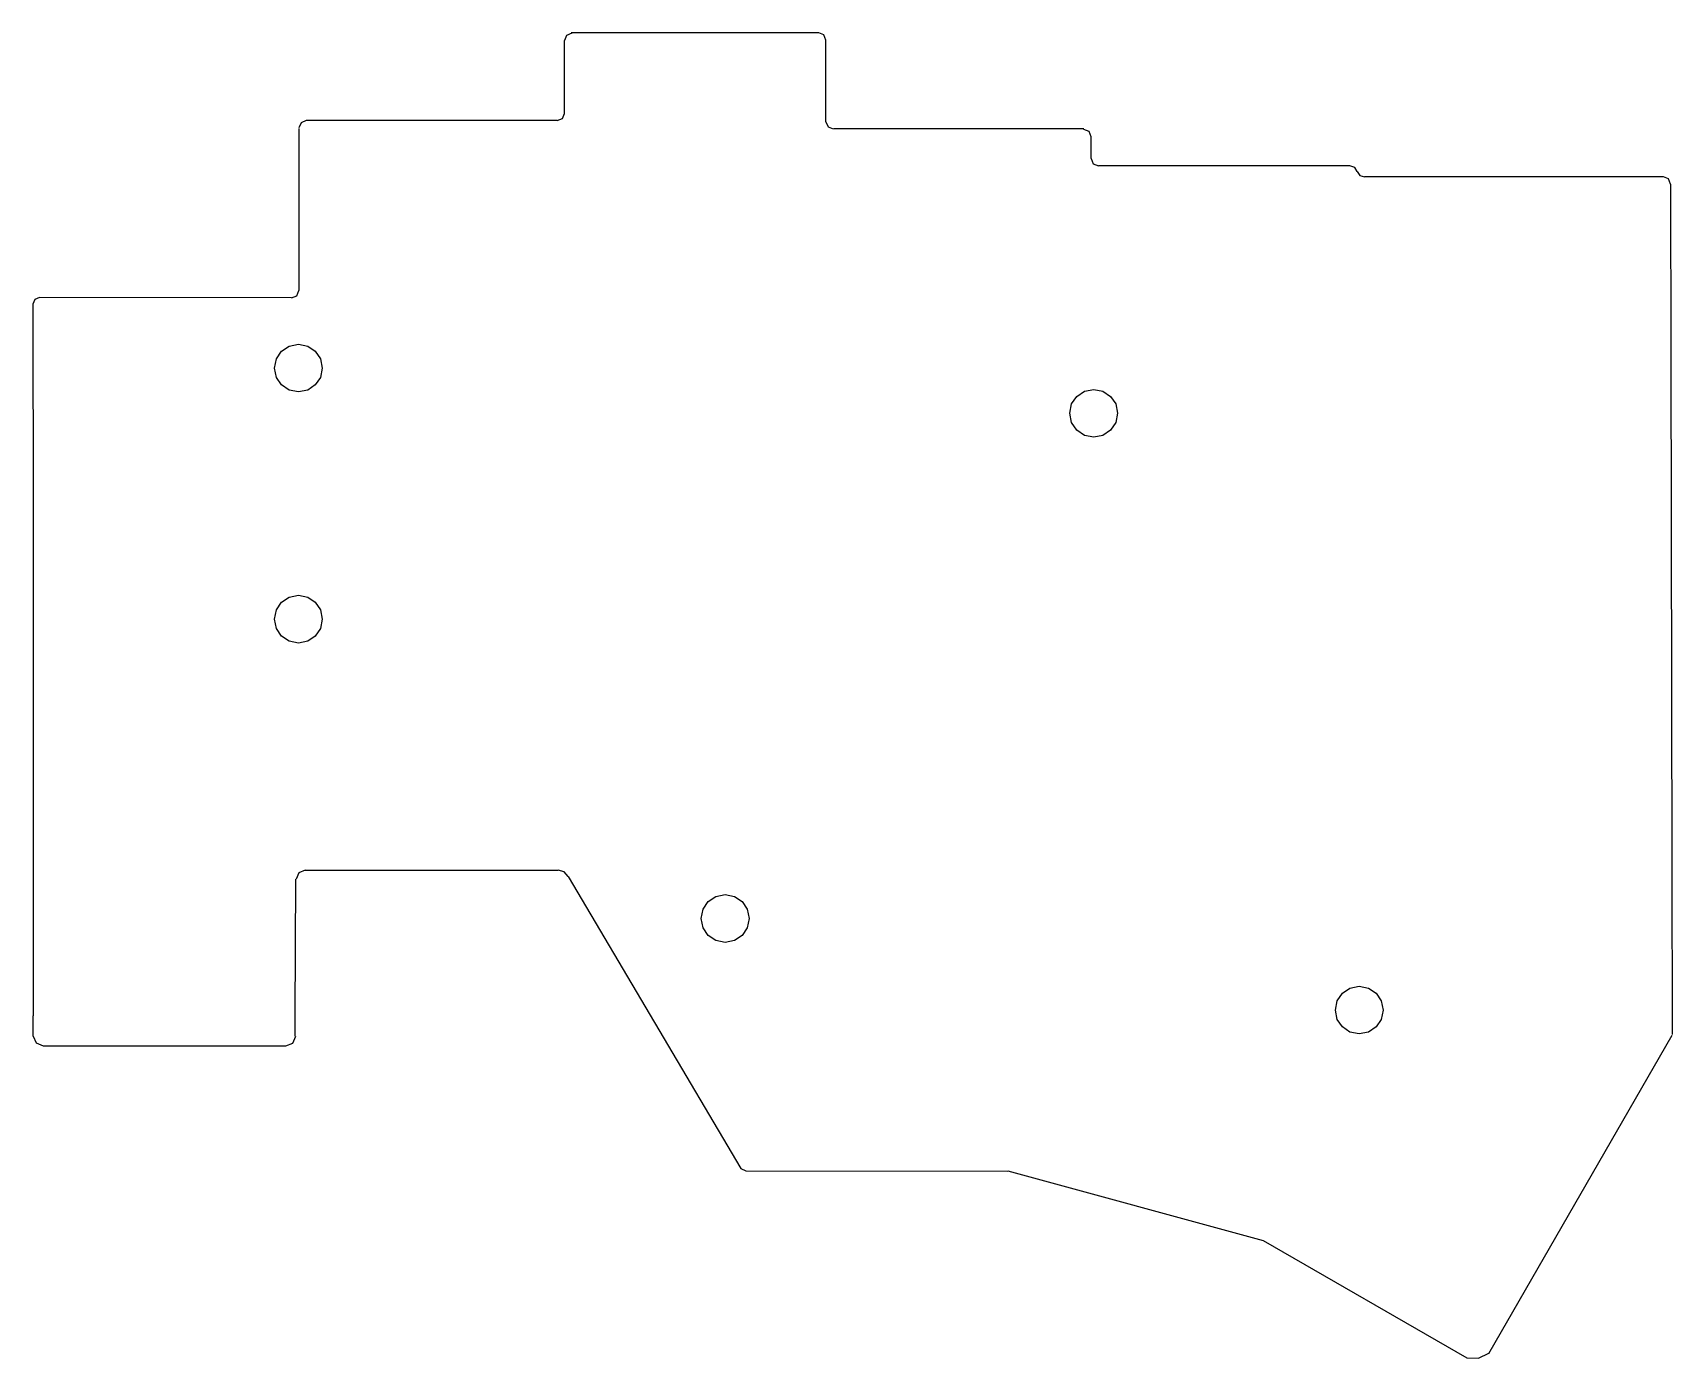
# Model space of a CAD drawing. Extents: x 3 to 115, y 3 to 93.
import ezdxf

# ---------------------------------------------------------------- set-up
doc = ezdxf.new("R2010")
doc.units = 0

msp = doc.modelspace()

# ---------------------------------------------------------------- linework, layer by layer
at = {"layer": 'hole1'}
for p, q in [((19.790826, 70.590826), (19.918377, 71.222556)), ((19.918377, 71.222556), (20.266193, 71.738365)), ((20.266193, 71.738365), (20.782019, 72.086099)), ((20.782019, 72.086099), (21.4136, 72.2136)), ((21.4136, 72.2136), (22.04533, 72.086099)), ((21.4136, 72.2136), (21.4136, 72.2136)), ((22.04533, 72.086099), (22.561139, 71.738365)), ((22.561139, 71.738365), (22.908873, 71.222556)), ((22.908873, 71.222556), (23.036374, 70.590826)), ((19.918377, 69.959096), (19.790826, 70.590826)), ((23.036374, 70.590826), (22.908873, 69.959096)), ((20.266193, 69.443286), (19.918377, 69.959096)), ((20.782019, 69.095553), (20.266193, 69.443286)), ((21.4136, 68.968052), (20.782019, 69.095553)), ((22.04533, 69.095553), (21.4136, 68.968052)), ((22.561139, 69.443286), (22.04533, 69.095553)), ((22.908873, 69.959096), (22.561139, 69.443286))]:
    msp.add_line(p, q, dxfattribs=at)
at = {"layer": 'hole2'}
for p, q in [((74.240961, 68.669165), (74.75677, 69.016899)), ((74.75677, 69.016899), (75.3885, 69.1444)), ((75.3885, 69.1444), (76.02023, 69.016899)), ((75.3885, 69.1444), (75.3885, 69.1444)), ((76.02023, 69.016899), (76.536039, 68.669165)), ((73.765726, 67.521626), (73.893227, 68.153356)), ((73.893227, 68.153356), (74.240961, 68.669165)), ((76.536039, 68.669165), (76.883773, 68.153356)), ((76.883773, 68.153356), (77.011274, 67.521626)), ((73.893227, 66.889896), (73.765726, 67.521626)), ((74.240961, 66.374086), (73.893227, 66.889896)), ((76.883773, 66.889896), (76.536039, 66.374086)), ((77.011274, 67.521626), (76.883773, 66.889896)), ((74.75677, 66.026353), (74.240961, 66.374086)), ((75.3885, 65.898852), (74.75677, 66.026353)), ((76.02023, 66.026353), (75.3885, 65.898852)), ((76.536039, 66.374086), (76.02023, 66.026353))]:
    msp.add_line(p, q, dxfattribs=at)
at = {"layer": 'hole3'}
for p, q in [((49.229161, 34.379165), (49.74497, 34.726899)), ((49.74497, 34.726899), (50.3767, 34.8544)), ((50.3767, 34.8544), (51.00843, 34.726899)), ((50.3767, 34.8544), (50.3767, 34.8544)), ((51.00843, 34.726899), (51.524239, 34.379165)), ((48.753926, 33.231626), (48.881427, 33.863356)), ((48.881427, 33.863356), (49.229161, 34.379165)), ((51.524239, 34.379165), (51.871973, 33.863356)), ((51.871973, 33.863356), (51.999474, 33.231626)), ((48.881427, 32.599896), (48.753926, 33.231626)), ((49.229161, 32.084086), (48.881427, 32.599896)), ((51.871973, 32.599896), (51.524239, 32.084086)), ((51.999474, 33.231626), (51.871973, 32.599896)), ((49.74497, 31.736353), (49.229161, 32.084086)), ((50.3767, 31.608852), (49.74497, 31.736353)), ((51.00843, 31.736353), (50.3767, 31.608852)), ((51.524239, 32.084086), (51.00843, 31.736353))]:
    msp.add_line(p, q, dxfattribs=at)
at = {"layer": 'hole4'}
for p, q in [((91.920377, 27.654556), (92.268193, 28.170365)), ((92.268193, 28.170365), (92.784019, 28.518099)), ((92.784019, 28.518099), (93.4156, 28.6456)), ((93.4156, 28.6456), (94.047181, 28.518099)), ((93.4156, 28.6456), (93.4156, 28.6456)), ((94.047181, 28.518099), (94.563007, 28.170365)), ((94.563007, 28.170365), (94.910823, 27.654556)), ((91.792826, 27.022826), (91.920377, 27.654556)), ((91.920377, 26.391096), (91.792826, 27.022826)), ((94.910823, 27.654556), (95.038374, 27.022826)), ((95.038374, 27.022826), (94.910823, 26.391096)), ((92.268193, 25.875286), (91.920377, 26.391096)), ((92.784019, 25.527553), (92.268193, 25.875286)), ((94.563007, 25.875286), (94.047181, 25.527553)), ((94.910823, 26.391096), (94.563007, 25.875286)), ((93.4156, 25.400052), (92.784019, 25.527553)), ((94.047181, 25.527553), (93.4156, 25.400052))]:
    msp.add_line(p, q, dxfattribs=at)
at = {"layer": 'hole5'}
for p, q in [((19.918377, 54.183356), (20.266193, 54.699165)), ((20.266193, 54.699165), (20.782019, 55.046899)), ((20.782019, 55.046899), (21.4136, 55.1744)), ((21.4136, 55.1744), (22.04533, 55.046899)), ((21.4136, 55.1744), (21.4136, 55.1744)), ((22.04533, 55.046899), (22.561139, 54.699165)), ((22.561139, 54.699165), (22.908873, 54.183356)), ((19.790826, 53.551626), (19.918377, 54.183356)), ((19.918377, 52.919896), (19.790826, 53.551626)), ((22.908873, 54.183356), (23.036374, 53.551626)), ((23.036374, 53.551626), (22.908873, 52.919896)), ((20.266193, 52.404086), (19.918377, 52.919896)), ((20.782019, 52.056353), (20.266193, 52.404086)), ((22.561139, 52.404086), (22.04533, 52.056353)), ((22.908873, 52.919896), (22.561139, 52.404086)), ((21.4136, 51.928852), (20.782019, 52.056353)), ((22.04533, 52.056353), (21.4136, 51.928852))]:
    msp.add_line(p, q, dxfattribs=at)
at = {"layer": 'main'}
for p, q in [((39.4406, 92.8158), (39.4406, 87.841644)), ((39.617023, 93.168589), (39.475912, 92.815812)), ((39.9698, 93.3097), (39.617023, 93.168589)), ((56.7267, 93.345), (39.934515, 93.345)), ((57.079489, 93.203877), (56.726712, 93.344988)), ((57.2206, 92.8511), (57.079489, 93.203877)), ((57.2206, 87.3125), (57.2206, 92.851099)), ((21.4489, 86.8539), (21.4489, 75.847258)), ((21.590023, 87.241989), (21.448912, 86.889212)), ((21.9428, 87.3831), (21.590023, 87.241989)), ((38.9819, 87.3831), (21.942771, 87.3831)), ((38.9819, 87.3831), (39.334677, 87.524211)), ((39.334677, 87.524211), (39.475788, 87.876988)), ((57.2206, 87.3125), (57.361711, 86.959723)), ((57.361711, 86.959723), (57.714488, 86.818612)), ((74.7183, 86.8186), (57.749726, 86.8186)), ((75.071189, 86.642177), (74.718412, 86.783288)), ((75.2123, 86.2894), (75.071189, 86.642177)), ((75.2123, 84.8078), (75.2123, 86.324741)), ((75.2123, 84.8078), (75.353411, 84.455023)), ((75.353411, 84.455023), (75.706188, 84.313912)), ((92.7806, 84.3139), (75.706193, 84.3139)), ((93.106831, 84.212431), (92.780512, 84.313855)), ((93.2744, 83.9258), (93.106831, 84.212431)), ((93.2744, 83.9258), (93.455198, 83.670037)), ((93.455198, 83.670037), (93.768288, 83.573023)), ((114.053, 83.5731), (93.768322, 83.5731)), ((114.405889, 83.431977), (114.053112, 83.573088)), ((114.547, 83.0792), (114.405889, 83.431977)), ((114.547, 83.0792), (114.652833, 25.364883)), ((21.307777, 75.494411), (21.448888, 75.847188)), ((3.523361, 75.251899), (3.38666, 74.92999)), ((3.38667, 74.93), (3.421948, 60.642532)), ((3.84527, 75.3886), (3.523361, 75.251899)), ((20.955, 75.3533), (3.845315, 75.388578)), ((20.955, 75.3533), (21.307777, 75.494411)), ((3.42194, 60.6777), (3.42194, 43.603293)), ((3.42194, 43.6033), (3.42194, 26.634726)), ((21.2019, 26.6348), (21.237178, 35.912835)), ((21.440048, 36.331702), (21.272479, 35.912779)), ((21.8722, 36.5125), (21.440048, 36.331702)), ((21.8722, 36.5125), (39.05244, 36.5125)), ((39.453708, 36.39347), (39.052424, 36.512532)), ((39.7227, 36.0892), (39.453708, 36.39347)), ((39.7227, 36.0892), (51.434896, 16.263133)), ((3.42194, 25.259), (3.42194, 26.63483)), ((21.2019, 25.259), (21.2019, 26.63483)), ((3.42194, 25.259), (3.611558, 24.79157)), ((3.611558, 24.79157), (4.092216, 24.588724)), ((4.09223, 24.5885), (20.566916, 24.5885)), ((20.5669, 24.5885), (21.03433, 24.778118)), ((21.03433, 24.778118), (21.237176, 25.258776)), ((102.2, 3.70417), (114.653028, 25.3294)), ((51.435, 16.2631), (51.787777, 16.121989)), ((51.7877, 16.1219), (69.567661, 16.086622)), ((69.5677, 16.1219), (86.889051, 11.394688)), ((86.8892, 11.3948), (100.718058, 3.42204)), ((100.718, 3.42186), (101.498519, 3.395402)), ((101.498519, 3.395402), (102.199663, 3.739359))]:
    msp.add_line(p, q, dxfattribs=at)

doc.saveas('drawing.dxf')
